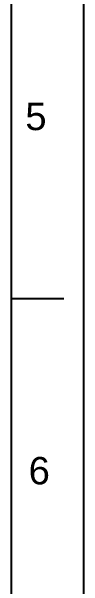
# Model space of a CAD drawing. Header units: millimetres. Extents: x 13387 to 13981, y 3730 to 4570.
# Drawn here: x 13961.3 to 13981.3, y 3969.9 to 4129.9 of the extents above; entities that cross this region are included whole.
import ezdxf

# ---------------------------------------------------------------- set-up
doc = ezdxf.new("R2010")
doc.units = ezdxf.units.MM
doc.styles.get("Standard").update_dxf_attribs({"font": 'arial.ttf'})

msp = doc.modelspace()

# ---------------------------------------------------------------- linework, layer by layer
at = {"color": 7, "linetype": 'Continuous'}
for p, q in [((13981.34, 4570.04), (13981.34, 3730.04)), ((13961.34, 3750.04), (13961.34, 4550.04)), ((13961.34, 4050.04), (13975.88, 4050.04))]:
    msp.add_line(p, q, dxfattribs=at)

# ---------------------------------------------------------------- texts
at = {"char_height": 7.62, "attachment_point": 5}
for s, insert in [('5', (13968.13, 4100.62)), ('6', (13969.05, 4002.1))]:
    msp.add_mtext_dynamic_manual_height_columns(s, width=50, gutter_width=12.5, heights=[0], dxfattribs=dict(at, insert=insert))

doc.saveas('drawing.dxf')
